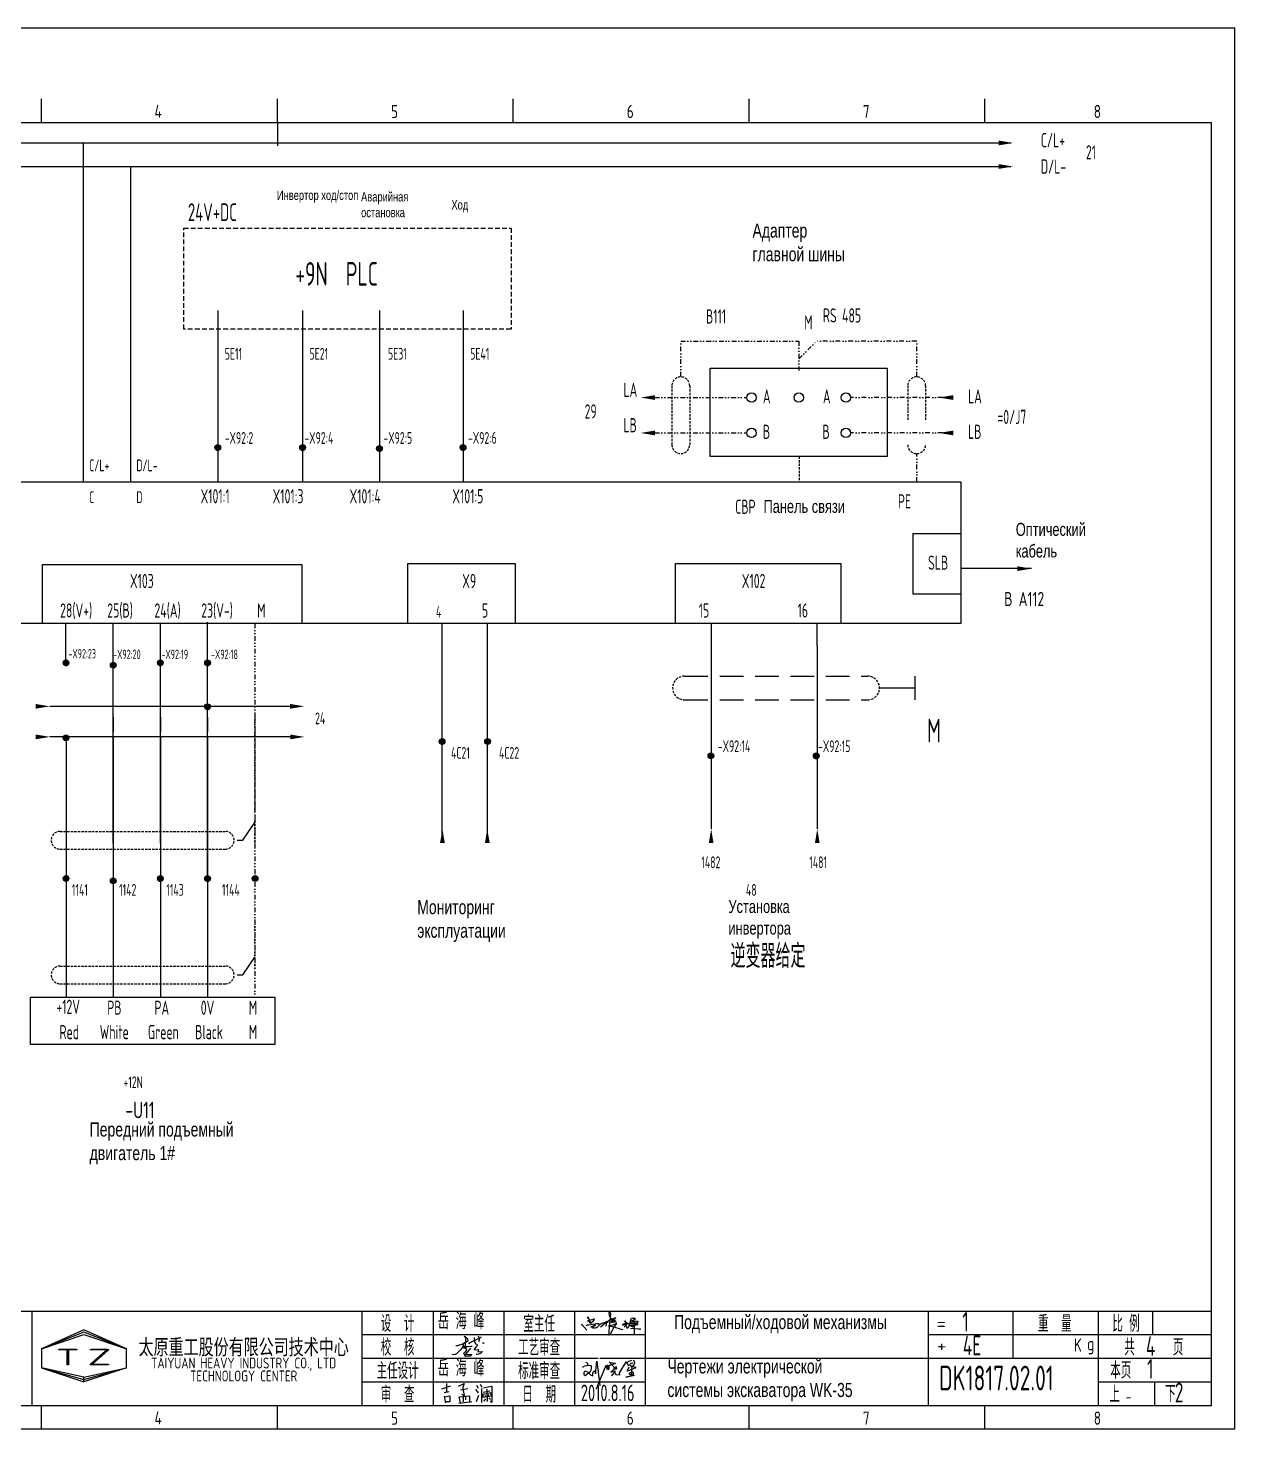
# Model space of a CAD drawing. Extents: x -2695 to 6320, y -2108 to 2608.
# Drawn here: x 173 to 428.8, y 120.6 to 417.6 of the extents above; entities that cross this region are included whole.
import ezdxf
from ezdxf.enums import TextEntityAlignment as Align

# ---------------------------------------------------------------- set-up
doc = ezdxf.new("R2010")
doc.units = 0
doc.header["$LTSCALE"] = 2
for name, pattern in [('DASHED2', [0.375, 0.25, -0.125]), ('DIVIDE', [1.25, 0.5, -0.25, 0, -0.25, 0, -0.25]), ('HIDDEN', [0.375, 0.25, -0.125])]:
    doc.linetypes.add(name, pattern=pattern)
doc.layers.get('0').update_dxf_attribs({"linetype": 'CONTINUOUS'})
for name, color, linetype in [('01', 7, 'CONTINUOUS'), ('11', 3, 'CONTINUOUS'), ('CONTINUOUS', 7, 'CONTINUOUS'), ('DASHED', 2, 'DASHED2'), ('DIVIDE', 1, 'DIVIDE')]:
    doc.layers.add(name, color=color, linetype=linetype)
doc.styles.add('HZLIB', font='TXT', dxfattribs={"bigfont": 'HZLIB.SHX'})
doc.styles.add('ROMAN', font='ROMANC.shx', dxfattribs={"width": 0.7, "height": 0.7})
doc.styles.add('ROMANS', font='romans', dxfattribs={"width": 0.67, "bigfont": 'hzlib'})
doc.styles.get("Standard").update_dxf_attribs({"font": 'isocp.shx', "width": 0.707, "bigfont": 'dfst.shx'})

# ---------------------------------------------------------------- blocks, each defined once
blk = doc.blocks.new('A$C5BE500A0')
for p, q in [((15.3, 41.2), (22.2, 26.1)), ((15.3, 40.1), (15.3, 41.2)), ((15.4, 37.7), (15.3, 40.1)), ((15.4, 32.4), (21, 34.6)), ((15.5, 31.8), (15.4, 32.4)), ((21, 34.6), (24.5, 35.1)), ((24.5, 35.1), (28.2, 35.6)), ((29.4, 34), (26.8, 30.7)), ((28.2, 35.6), (30.2, 36.8)), ((30.2, 38), (29.4, 34)), ((30.2, 36.8), (30.2, 38)), ((59.1, 30.4), (64.7, 33.7)), ((64.4, 48.9), (64.5, 51.6)), ((65.3, 44.3), (64.4, 48.9)), ((64.5, 51.6), (65.9, 52.2)), ((67.1, 48.5), (64.5, 17.9)), ((64.7, 33.7), (72, 37.3)), ((67.5, 39.5), (65.3, 44.3)), ((65.9, 52.2), (66.5, 51.5)), ((66.5, 51.5), (67.1, 48.5)), ((70.3, 36.3), (67.5, 39.5)), ((69.9, 34.1), (69.7, 33.3)), ((69.7, 33.3), (71.9, 33.6)), ((74.6, 36.5), (69.9, 34.1)), ((73.8, 32.8), (70.3, 36.3)), ((71.9, 33.6), (75.3, 34.2)), ((72, 37.3), (77.8, 39)), ((77.7, 30.8), (73.8, 32.8)), ((79.7, 39.2), (74.6, 36.5)), ((76.7, 32.6), (74.8, 31.8)), ((75.3, 34.2), (77, 34.5)), ((77.7, 33.5), (76.7, 32.6)), ((77, 34.5), (78, 34.1)), ((78, 34.1), (77.7, 33.5)), ((77.8, 39), (79.7, 39.2)), ((117.4, 32.7), (112.9, 30.9)), ((113.3, 30.9), (114.4, 35)), ((114.4, 35), (115.4, 38.4)), ((115.4, 38.4), (118.1, 38.8)), ((122.1, 34.8), (117.4, 32.7)), ((118.1, 38.8), (123.3, 38.3)), ((124.7, 36.8), (122.1, 34.8)), ((123.3, 38.3), (124.7, 36.8)), ((0, 24.1), (1.5, 23.9)), ((1.5, 23.9), (12.6, 10.8)), ((11.6, 21), (13.8, 22.8)), ((13.8, 22.8), (17.9, 23.5)), ((19.1, 30.1), (15.5, 31.8)), ((17.9, 23.5), (26, 24.9)), ((22.2, 26.1), (19.1, 30.1)), ((22.6, 18.1), (23.6, 19.3)), ((23.7, 17.3), (22.6, 18.1)), ((23.3, 27.9), (23.1, 27.8)), ((25.3, 29.5), (23.3, 27.9)), ((23.6, 19.3), (25.8, 19.9)), ((26.1, 16.2), (24.9, 15)), ((26.8, 30.7), (25.3, 29.5)), ((25.8, 19.9), (29.2, 20.8)), ((26, 24.9), (36.8, 26.1)), ((28.4, 20), (26.1, 16.2)), ((29.4, 15.2), (28.2, 15.7)), ((29.5, 22.1), (28.4, 20)), ((29.2, 20.8), (33, 21.4)), ((32.4, 15.1), (29.4, 15.2)), ((30.2, 22.7), (29.5, 22.1)), ((31.6, 22.6), (30.2, 22.7)), ((32.8, 22.1), (31.6, 22.6)), ((35, 16.2), (32.4, 15.1)), ((33, 21.4), (32.8, 22.1)), ((37.6, 17.7), (35, 16.2)), ((36.8, 26.1), (40.9, 26)), ((39.7, 20.3), (37.6, 17.7)), ((40.8, 21.6), (39.7, 20.3)), ((40.2, 22.8), (44.3, 25.4)), ((41.7, 24.4), (40.8, 21.6)), ((40.9, 26), (41.7, 24.4)), ((44.3, 25.4), (50.6, 27.7)), ((44.7, 18.7), (49.1, 22.6)), ((49.1, 22.6), (54.4, 27.2)), ((50.6, 27.7), (56.2, 29.3)), ((54.4, 27.2), (59.1, 30.4)), ((56.8, 20.6), (55.9, 19.6)), ((56.2, 29.3), (60.8, 29.6)), ((56.7, 31.7), (57.4, 29.6)), ((57.6, 25), (56.8, 20.6)), ((57.4, 29.6), (57.6, 25)), ((60.8, 29.6), (62.2, 29.2)), ((66.6, 21), (62.5, 20.6)), ((62.5, 20.6), (75.7, 18.4)), ((64.5, 17.9), (63.3, 8.5)), ((63.3, 8.5), (63.5, 0.1)), ((63.5, 0.1), (64.3, 0)), ((64.3, 0), (67.5, 2.5)), ((69.8, 21.4), (66.6, 21)), ((67.5, 2.5), (73.8, 13.7)), ((68.3, 28.6), (72.6, 29.4)), ((69.3, 29), (68.3, 28.6)), ((72, 30.5), (69.3, 29)), ((76.7, 24.1), (69.8, 21.4)), ((74.8, 31.8), (72, 30.5)), ((72.6, 29.4), (78.2, 30.4)), ((73.8, 13.7), (77.7, 20)), ((75.7, 18.4), (81.9, 16.6)), ((79.9, 25.4), (76.7, 24.1)), ((80.1, 30.5), (77.7, 30.8)), ((77.7, 20), (81.2, 25.6)), ((78.2, 30.4), (80.1, 30.5)), ((82.1, 26.9), (79.9, 25.4)), ((81.2, 25.6), (82.1, 26.9)), ((81.9, 16.6), (87.3, 14.8)), ((87.3, 14.8), (91.3, 12.9)), ((91.3, 12.9), (94.8, 12.6)), ((94.5, 25.2), (94.9, 23.9)), ((94.8, 12.6), (95.8, 12.8)), ((94.9, 23.9), (95.3, 23)), ((95.3, 23), (95.8, 22.8)), ((95.8, 22.8), (97, 23.3)), ((97, 23.3), (97.8, 25.3)), ((98.5, 23.8), (97.4, 25.9)), ((97.8, 25.3), (100.8, 27)), ((101.1, 23.3), (98.5, 23.8)), ((99, 31.4), (100.1, 32)), ((100.7, 21.1), (99.2, 17.4)), ((99.2, 17.4), (101.9, 20.9)), ((100.1, 32), (101.1, 31.6)), ((102.1, 27.7), (100.7, 21.1)), ((100.8, 27), (103.5, 26.5)), ((101.1, 31.6), (102.1, 30.6)), ((103.3, 23.7), (101.1, 23.3)), ((101.9, 20.9), (103.1, 21.8)), ((102.1, 30.6), (102.1, 27.7)), ((103.1, 21.8), (103.7, 20.1)), ((104.7, 23.9), (103.3, 23.7)), ((103.5, 26.5), (104.5, 25.2)), ((103.7, 20.1), (103.9, 18.5)), ((103.9, 18.5), (105, 16.1)), ((104.2, 28.7), (108.3, 26.3)), ((104.5, 25.2), (104.7, 23.9)), ((105, 16.1), (106.4, 15.7)), ((106.4, 15.7), (107.7, 17.3)), ((107.7, 17.3), (110.9, 22.6)), ((108.3, 26.3), (115.7, 20.2)), ((110.9, 22.6), (113.3, 30.9)), ((111.7, 21.6), (125.7, 23.5)), ((115.4, 22.1), (111.7, 21.6)), ((112.9, 30.9), (112.3, 30.9)), ((112.9, 26.9), (127.4, 26.5)), ((124.7, 26.6), (112.9, 26.9)), ((113.4, 15.2), (124.8, 14.7)), ((122.5, 23.3), (115.4, 22.1)), ((115.7, 20.2), (118.5, 18.9)), ((116.7, 30.8), (120.9, 31.8)), ((118.5, 18.9), (120.8, 19.6)), ((120.8, 19.6), (121.1, 20.7)), ((120.9, 31.8), (124.1, 32)), ((121.7, 31.5), (122.2, 1.9)), ((123, 28.1), (121.7, 31.5)), ((126.4, 24.6), (122.5, 23.3)), ((128.2, 25.5), (123, 28.1)), ((124.1, 32), (129.1, 31.3)), ((128.1, 26.7), (124.7, 26.6)), ((124.8, 14.7), (132, 14.1)), ((125.7, 23.5), (130.1, 23.8)), ((127.4, 26.5), (126.4, 24.6)), ((130.2, 28.3), (128.1, 26.7)), ((130.5, 24.3), (128.2, 25.5)), ((129.1, 31.3), (130.7, 30.3)), ((130.1, 23.8), (130.5, 24.3)), ((130.7, 30.3), (130.2, 28.3)), ((132, 14.1), (137.3, 13.6))]:
    blk.add_line(p, q)
blk = doc.blocks.new('POINT1')
h = blk.add_hatch()
h.set_pattern_fill('ANGLE', color=256, scale=0.01, style=0)
h.set_pattern_definition([(0, (0, 0), (0, 0.06985), [0.0508, -0.01905]), (90, (0, 0), (-0.06985, 4e-18), [0.0508, -0.01905])])
h.paths.add_polyline_path([(-0.6, 0, 1), (0.6, 0, 1)])
blk.add_circle((0, 0), 0.6)
blk = doc.blocks.new('lf')
for points in [[(409.4, 317.6), (411.9, 317.6), (420.7, 320.5), (429.4, 326.1), (429, 328.4), (426.7, 330.1), (424.2, 331.3), (423.4, 332.6), (424.4, 333.4), (425, 330.7), (425, 327.4), (425, 324.7), (424.8, 321.8), (424.8, 320.3), (424.8, 318.7), (425, 314.7), (425, 313), (424.8, 313)], [(432.1, 320.3), (430.6, 321.6), (450.9, 331.7), (450.9, 332.2)], [(439.5, 330.9), (440, 324.5), (442, 320.7)], [(446.2, 333.8), (448.1, 330.5), (448.1, 326.7), (446.6, 323.8)], [(421.5, 320.1), (421.3, 317.6), (420, 315.1), (418.6, 312.6), (416.7, 310.5), (414.9, 308.5), (411.9, 305.6), (410.1, 304.1), (408, 302.6), (406.1, 302), (403.6, 302.6), (403.6, 303.5), (403.9, 303.5)], [(421.3, 316.2), (424.8, 315.9), (427.1, 316), (429.8, 316), (434.8, 316.8), (436, 316.8)], [(421.9, 314.1), (423.8, 314.1), (425.4, 313.7), (426, 313), (426.9, 312), (427.1, 312), (426.5, 310.5), (426.1, 309.5), (424.2, 306.6), (423.1, 305.4), (422.1, 304.5), (423.2, 303.3), (427.3, 303.1), (429.8, 303.1), (432.3, 302.9), (435.4, 302.7), (433.1, 299.9), (424.6, 299.5), (424, 300.4), (425.6, 303.3), (434.3, 313.5)], [(441.8, 320.7), (443.7, 320.1), (444.9, 317.6), (443.1, 315.5), (439.7, 311.8), (439.8, 310.6), (445.4, 311.2), (447, 310.3), (445.6, 307.4), (453.6, 308), (450.3, 304.7), (447, 303.3), (443.7, 303.1), (442.9, 303.7)], [(453.4, 322.4), (454.9, 322.2), (455.7, 321.8), (456.1, 321.6), (456.3, 321.4)]]:
    blk.add_lwpolyline(points)

msp = doc.modelspace()

# ---------------------------------------------------------------- linework, layer by layer
for p, q in [((73.81, 393.26), (381.31, 393.26)), ((73.81, 388.26), (381.31, 388.26)), ((303.81, 135.62), (363.81, 135.62)), ((260.68, 129.11), (262.49, 129.75)), ((261.2, 128.33), (262.24, 128.59)), ((261.46, 128.59), (261.46, 128.59)), ((261.69, 130.28), (261.69, 128.47)), ((264.24, 129.71), (265.4, 130.23)), ((264.24, 129.71), (264.24, 129.71)), ((264.63, 128.93), (266.18, 129.19)), ((265.4, 127.64), (264.89, 127.9)), ((265.4, 130.23), (265.14, 129.45)), ((265.14, 129.45), (265.14, 129.19)), ((265.14, 129.19), (265.4, 127.64)), ((267.82, 128.99), (268.37, 128.27)), ((268, 129.93), (268.37, 129.3)), ((268, 126.45), (268.52, 127.78)), ((268.82, 130.15), (269.19, 129.51)), ((269.06, 129.21), (269.06, 126.21)), ((269.37, 128.05), (269.4, 127.36)), ((271.07, 128.27), (269.4, 127.93)), ((269.43, 128.42), (270.85, 128.72)), ((269.52, 129.36), (271.22, 129.72)), ((269.82, 127.75), (270, 127.6)), ((270.22, 129.06), (270.31, 126.45)), ((270.64, 127.93), (270.46, 127.6)), ((271.19, 127.66), (271.07, 128.27)), ((271.22, 129.72), (271.25, 129.72)), ((271.25, 129.72), (271.25, 126.27)), ((261.2, 127.55), (261.46, 126.13)), ((261.33, 127.42), (262.36, 127.68)), ((262.36, 126.39), (261.33, 126.39)), ((262.36, 127.68), (262.36, 126.39)), ((264.25, 126.08), (267.01, 126.44)), ((264.31, 127.42), (264.57, 126.13)), ((264.44, 127.42), (266.51, 127.68)), ((265.22, 127.42), (265.22, 126.39)), ((265.73, 127.55), (265.73, 126.78)), ((266.51, 127.68), (266.51, 126.26)), ((269.4, 127.36), (271.19, 127.66)), ((269.95, 127.02), (269.61, 126.51)), ((270.64, 127.19), (270.98, 126.85)), ((271.25, 126.27), (270.98, 126.57))]:
    msp.add_line(p, q)
at = {"ltscale": 2}
for p, q in [((360.52, 310.44), (360.52, 297.67)), ((360.52, 310.44), (370.68, 310.44)), ((385.68, 303.01), (370.68, 303.01)), ((360.52, 297.67), (370.68, 297.67)), ((180.98, 282.97), (180.98, 291.37)), ((229.23, 273.82), (177.55, 273.82)), ((229.23, 267.34), (177.55, 267.34))]:
    msp.add_line(p, q, dxfattribs=at)
at = {"color": 0, "linetype": 'DASHED2', "ltscale": 2}
msp.add_lwpolyline([(205.97, 375.21), (275.35, 375.21), (275.35, 353.8), (205.97, 353.8)], close=True, dxfattribs=at)
at = {"color": 3}
for points in [[(378.75, 393.76), (378.75, 392.76), (381.75, 393.26)], [(378.75, 388.76), (378.75, 387.76), (381.75, 388.26)], [(174.55, 274.32), (174.55, 273.32), (177.55, 273.82)], [(228.52, 274.32), (228.52, 273.32), (231.52, 273.82)], [(174.61, 267.84), (174.61, 266.84), (177.61, 267.34)], [(228.58, 267.84), (228.58, 266.84), (231.58, 267.34)]]:
    msp.add_solid(points, dxfattribs=at)
at = {"layer": '01', "linetype": 'Continuous', "ltscale": 2}
for p, q in [((213.19, 357.76), (213.19, 321.38)), ((231.16, 357.76), (231.16, 321.38)), ((247.46, 357.76), (247.46, 321.38)), ((265.18, 357.76), (265.18, 321.38)), ((253.48, 304.13), (276.24, 304.13)), ((253.48, 291.39), (253.48, 304.13)), ((276.24, 304.13), (276.24, 291.39)), ((310.24, 304.13), (345.24, 304.13)), ((310.24, 291.39), (310.24, 304.13)), ((345.24, 304.13), (345.24, 291.39)), ((317.74, 291.39), (317.74, 247.83)), ((340.24, 286.63), (340.24, 291.39))]:
    msp.add_line(p, q, dxfattribs=at)
at = {"layer": '01', "linetype": 'HIDDEN'}
msp.add_line((336.46, 326.78), (336.46, 321.62), dxfattribs=at)
at = {"layer": 'CONTINUOUS', "color": 3}
for p, q in [((428.81, 417.62), (8.81, 417.62)), ((428.81, 120.62), (428.81, 417.62)), ((8.81, 120.62), (428.81, 120.62))]:
    msp.add_line(p, q, dxfattribs=at)
at = {"layer": 'CONTINUOUS', "linetype": 'Continuous'}
for p, q in [((175.81, 397.62), (175.81, 402.62)), ((275.81, 397.62), (275.81, 402.62)), ((325.81, 397.62), (325.81, 402.62)), ((375.81, 397.62), (375.81, 402.62)), ((28.81, 145.62), (423.81, 145.62)), ((173.81, 125.62), (173.81, 145.62)), ((243.81, 125.62), (243.81, 145.62)), ((258.81, 145.62), (258.81, 125.62)), ((273.81, 145.62), (273.81, 125.62)), ((288.81, 145.62), (288.81, 125.62)), ((303.81, 145.62), (303.81, 125.62)), ((363.81, 125.62), (363.81, 145.62)), ((381.71, 145.62), (381.71, 135.62)), ((399.81, 145.62), (399.81, 125.62)), ((184.81, 141.62), (175.81, 137.62)), ((184.81, 141.12), (175.81, 137.62)), ((175.81, 137.62), (184.81, 140.62)), ((193.81, 137.62), (184.81, 141.62)), ((193.81, 137.62), (184.81, 141.12)), ((184.81, 140.62), (193.81, 137.62)), ((243.81, 140.62), (293.81, 140.62)), ((293.81, 140.62), (303.81, 140.62)), ((293.81, 140.62), (303.81, 140.62)), ((363.81, 140.62), (423.81, 140.62)), ((175.81, 137.62), (175.81, 133.62)), ((193.81, 133.62), (193.81, 137.62)), ((243.81, 135.62), (293.81, 135.62)), ((294.14, 135.62), (303.81, 135.62)), ((363.81, 135.62), (423.81, 135.62)), ((175.81, 133.62), (184.81, 130.62)), ((184.81, 131.62), (175.81, 133.62)), ((175.81, 133.62), (184.81, 131.12)), ((184.81, 131.12), (193.81, 133.62)), ((193.81, 133.62), (184.81, 130.62)), ((184.81, 131.62), (193.81, 133.62)), ((184.81, 130.62), (184.81, 131.62)), ((184.81, 130.62), (184.81, 131.62)), ((243.81, 130.62), (293.81, 130.62)), ((293.81, 130.62), (303.81, 130.62)), ((399.81, 130.62), (423.81, 130.62)), ((175.81, 120.62), (175.81, 125.62)), ((275.81, 120.62), (275.81, 125.62)), ((325.81, 120.62), (325.81, 125.62)), ((375.81, 120.62), (375.81, 125.62))]:
    msp.add_line(p, q, dxfattribs=at)
at = {"layer": 'CONTINUOUS'}
for p, q in [((225.81, 397.62), (225.81, 402.62)), ((28.81, 397.62), (423.81, 397.62)), ((225.81, 397.62), (225.81, 392.62)), ((423.81, 125.62), (423.81, 397.62)), ((184.67, 393.26), (184.67, 347.08)), ((194.67, 388.26), (194.67, 347.08)), ((317.59, 326.78), (317.59, 345.53)), ((317.59, 345.53), (355.09, 345.53)), ((355.09, 345.53), (355.09, 326.78)), ((355.09, 326.78), (317.59, 326.78)), ((50.19, 321.39), (370.68, 321.39)), ((370.68, 321.39), (370.68, 291.39)), ((370.68, 291.39), (50.19, 291.39)), ((340.24, 286.63), (340.24, 247.83)), ((360.97, 280.21), (360.97, 275.21)), ((353.47, 277.71), (360.97, 277.71)), ((411.31, 145.62), (411.31, 140.62)), ((290.47, 133.64), (290.73, 133.85)), ((290.47, 133.64), (290.73, 133.85)), ((290.47, 133.64), (290.73, 133.85)), ((290.47, 133.64), (290.73, 133.85)), ((290.73, 133.85), (291.09, 134)), ((290.73, 133.85), (291.09, 134)), ((290.73, 133.85), (291.09, 134)), ((290.73, 133.85), (291.09, 134)), ((291.09, 134), (291.44, 134.1)), ((291.09, 134), (291.44, 134.1)), ((291.09, 134), (291.44, 134.1)), ((291.09, 134), (291.44, 134.1)), ((291.14, 134.82), (291.49, 134.61)), ((291.14, 134.82), (291.49, 134.61)), ((291.14, 134.82), (291.49, 134.61)), ((291.14, 134.82), (291.49, 134.61)), ((291.44, 134.1), (291.95, 134.15)), ((291.44, 134.1), (291.95, 134.15)), ((291.44, 134.1), (291.95, 134.15)), ((291.44, 134.1), (291.95, 134.15)), ((291.49, 134.61), (291.55, 134.46)), ((291.49, 134.61), (291.55, 134.46)), ((291.49, 134.61), (291.55, 134.46)), ((291.49, 134.61), (291.55, 134.46)), ((291.55, 134.46), (291.55, 134.15)), ((291.55, 134.46), (291.55, 134.15)), ((291.55, 134.46), (291.55, 134.15)), ((291.55, 134.46), (291.55, 134.15)), ((291.95, 134.15), (292.36, 134.05)), ((291.95, 134.15), (292.36, 134.05)), ((291.95, 134.15), (292.36, 134.05)), ((291.95, 134.15), (292.36, 134.05)), ((292.36, 134.05), (292.36, 133.85)), ((292.36, 134.05), (292.36, 133.85)), ((292.36, 134.05), (292.36, 133.85)), ((292.36, 134.05), (292.36, 133.85)), ((292.36, 133.85), (292.36, 133.44)), ((292.36, 133.85), (292.36, 133.44)), ((292.36, 133.85), (292.36, 133.44)), ((292.36, 133.85), (292.36, 133.44)), ((293.28, 132.32), (293.54, 134.97)), ((293.28, 132.32), (293.54, 134.97)), ((293.28, 132.32), (293.54, 134.97)), ((293.28, 132.32), (293.54, 134.97)), ((293.54, 134.97), (294.15, 129.77)), ((293.54, 134.97), (294.15, 129.77)), ((293.54, 134.97), (294.15, 129.77)), ((293.54, 134.97), (294.15, 129.77)), ((293.69, 129.72), (295.48, 134.13)), ((293.69, 129.72), (295.48, 134.13)), ((293.69, 129.72), (295.48, 134.13)), ((293.69, 129.72), (295.48, 134.13)), ((295.52, 134.06), (295.63, 133.58)), ((295.52, 134.06), (295.63, 133.58)), ((295.52, 134.06), (295.63, 133.58)), ((295.52, 134.06), (295.63, 133.58)), ((295.63, 134.06), (295.78, 134.17)), ((295.63, 134.06), (295.78, 134.17)), ((295.63, 134.06), (295.78, 134.17)), ((295.63, 134.06), (295.78, 134.17)), ((295.74, 133.25), (295.63, 134.06)), ((295.74, 133.25), (295.63, 134.06)), ((295.74, 133.25), (295.63, 134.06)), ((295.74, 133.25), (295.63, 134.06)), ((295.78, 134.17), (295.93, 134.17)), ((295.78, 134.17), (295.93, 134.17)), ((295.78, 134.17), (295.93, 134.17)), ((295.78, 134.17), (295.93, 134.17)), ((295.85, 133.47), (295.89, 133.73)), ((295.85, 133.47), (295.89, 133.73)), ((295.85, 133.47), (295.89, 133.73)), ((295.85, 133.47), (295.89, 133.73)), ((295.89, 133.73), (295.96, 133.91)), ((295.89, 133.73), (295.96, 133.91)), ((295.89, 133.73), (295.96, 133.91)), ((295.89, 133.73), (295.96, 133.91)), ((295.93, 134.17), (296.07, 133.84)), ((295.93, 134.17), (296.07, 133.84)), ((295.93, 134.17), (296.07, 133.84)), ((295.93, 134.17), (296.07, 133.84)), ((295.96, 133.91), (296.22, 134.09)), ((295.96, 133.91), (296.22, 134.09)), ((295.96, 133.91), (296.22, 134.09)), ((295.96, 133.91), (296.22, 134.09)), ((296.07, 133.84), (296.07, 133.47)), ((296.07, 133.84), (296.07, 133.47)), ((296.07, 133.84), (296.07, 133.47)), ((296.07, 133.84), (296.07, 133.47)), ((296.18, 134.83), (297.32, 133.54)), ((296.37, 134.61), (296.18, 134.83)), ((296.18, 134.83), (297.32, 133.54)), ((296.37, 134.61), (296.18, 134.83)), ((296.18, 134.83), (297.32, 133.54)), ((296.37, 134.61), (296.18, 134.83)), ((296.18, 134.83), (297.32, 133.54)), ((296.37, 134.61), (296.18, 134.83)), ((296.22, 134.09), (296.62, 134.28)), ((296.22, 134.09), (296.62, 134.28)), ((296.22, 134.09), (296.62, 134.28)), ((296.22, 134.09), (296.62, 134.28)), ((297.47, 134.53), (296.37, 134.61)), ((297.47, 134.53), (296.37, 134.61)), ((297.47, 134.53), (296.37, 134.61)), ((297.47, 134.53), (296.37, 134.61)), ((296.62, 134.28), (297.14, 134.42)), ((296.62, 134.28), (297.14, 134.42)), ((296.62, 134.28), (297.14, 134.42)), ((296.62, 134.28), (297.14, 134.42)), ((297.43, 133.73), (296.99, 133.18)), ((297.43, 133.73), (296.99, 133.18)), ((297.43, 133.73), (296.99, 133.18)), ((297.43, 133.73), (296.99, 133.18)), ((297.14, 134.42), (297.47, 134.53)), ((297.14, 134.42), (297.47, 134.53)), ((297.14, 134.42), (297.47, 134.53)), ((297.14, 134.42), (297.47, 134.53)), ((297.69, 133.8), (297.43, 133.73)), ((297.69, 133.8), (297.43, 133.73)), ((297.69, 133.8), (297.43, 133.73)), ((297.69, 133.8), (297.43, 133.73)), ((297.8, 133.54), (297.69, 133.8)), ((297.8, 133.54), (297.69, 133.8)), ((297.8, 133.54), (297.69, 133.8)), ((297.8, 133.54), (297.69, 133.8)), ((298.34, 132.53), (299.85, 134.91)), ((298.34, 132.53), (299.85, 134.91)), ((298.34, 132.53), (299.85, 134.91)), ((298.34, 132.53), (299.85, 134.91)), ((299.84, 134.84), (299.97, 134.41)), ((299.84, 134.84), (299.97, 134.41)), ((299.84, 134.84), (299.97, 134.41)), ((299.84, 134.84), (299.97, 134.41)), ((299.93, 134.58), (300.29, 135)), ((299.93, 134.58), (300.29, 135)), ((299.93, 134.58), (300.29, 135)), ((299.93, 134.58), (300.29, 135)), ((299.97, 134.41), (300.2, 134.15)), ((299.97, 134.41), (300.2, 134.15)), ((299.97, 134.41), (300.2, 134.15)), ((299.97, 134.41), (300.2, 134.15)), ((300.2, 134.15), (300.33, 134.12)), ((300.2, 134.15), (300.33, 134.12)), ((300.2, 134.15), (300.33, 134.12)), ((300.2, 134.15), (300.33, 134.12)), ((300.29, 135), (300.59, 135.1)), ((300.29, 135), (300.59, 135.1)), ((300.29, 135), (300.59, 135.1)), ((300.29, 135), (300.59, 135.1)), ((300.39, 133.76), (300.29, 133.63)), ((300.39, 133.76), (300.29, 133.63)), ((300.39, 133.76), (300.29, 133.63)), ((300.39, 133.76), (300.29, 133.63)), ((300.52, 134.15), (300.59, 134.38)), ((300.52, 134.15), (300.59, 134.38)), ((300.52, 134.15), (300.59, 134.38)), ((300.52, 134.15), (300.59, 134.38)), ((300.72, 133.92), (300.52, 134.15)), ((300.72, 133.92), (300.52, 134.15)), ((300.72, 133.92), (300.52, 134.15)), ((300.72, 133.92), (300.52, 134.15)), ((300.59, 135.1), (300.98, 135.2)), ((300.59, 135.1), (300.98, 135.2)), ((300.59, 135.1), (300.98, 135.2)), ((300.59, 135.1), (300.98, 135.2)), ((300.59, 134.38), (300.78, 134.54)), ((300.59, 134.38), (300.78, 134.54)), ((300.59, 134.38), (300.78, 134.54)), ((300.59, 134.38), (300.78, 134.54)), ((301.14, 133.96), (300.72, 133.92)), ((301.14, 133.96), (300.72, 133.92)), ((301.14, 133.96), (300.72, 133.92)), ((301.14, 133.96), (300.72, 133.92)), ((300.78, 134.54), (301.04, 134.61)), ((300.78, 134.54), (301.04, 134.61)), ((300.78, 134.54), (301.04, 134.61)), ((300.78, 134.54), (301.04, 134.61)), ((300.91, 133.83), (300.95, 133.47)), ((301.89, 133.63), (300.91, 133.83)), ((300.91, 133.83), (300.95, 133.47)), ((301.89, 133.63), (300.91, 133.83)), ((300.91, 133.83), (300.95, 133.47)), ((301.89, 133.63), (300.91, 133.83)), ((300.91, 133.83), (300.95, 133.47)), ((301.89, 133.63), (300.91, 133.83)), ((301.04, 134.61), (301.14, 134.64)), ((301.04, 134.61), (301.14, 134.64)), ((301.04, 134.61), (301.14, 134.64)), ((301.04, 134.61), (301.14, 134.64)), ((301.4, 134.22), (301.14, 133.96)), ((301.4, 134.22), (301.14, 133.96)), ((301.4, 134.22), (301.14, 133.96)), ((301.4, 134.22), (301.14, 133.96)), ((301.24, 135.2), (301.47, 135.07)), ((301.24, 135.2), (301.47, 135.07)), ((301.24, 135.2), (301.47, 135.07)), ((301.24, 135.2), (301.47, 135.07)), ((301.5, 134.68), (301.4, 134.22)), ((301.5, 134.68), (301.4, 134.22)), ((301.5, 134.68), (301.4, 134.22)), ((301.5, 134.68), (301.4, 134.22)), ((301.47, 135.07), (301.5, 134.68)), ((301.47, 135.07), (301.5, 134.68)), ((301.47, 135.07), (301.5, 134.68)), ((301.47, 135.07), (301.5, 134.68)), ((290.83, 132.42), (290.93, 132.78)), ((290.83, 132.42), (290.93, 132.78)), ((290.83, 132.42), (290.93, 132.78)), ((290.83, 132.42), (290.93, 132.78)), ((290.83, 132.12), (290.83, 132.42)), ((290.83, 132.12), (290.83, 132.42)), ((290.83, 132.12), (290.83, 132.42)), ((290.83, 132.12), (290.83, 132.42)), ((291.09, 131.86), (290.83, 132.12)), ((291.09, 131.86), (290.83, 132.12)), ((291.09, 131.86), (290.83, 132.12)), ((291.09, 131.86), (290.83, 132.12)), ((290.93, 132.78), (290.98, 132.93)), ((290.93, 132.78), (290.98, 132.93)), ((290.93, 132.78), (290.98, 132.93)), ((290.93, 132.78), (290.98, 132.93)), ((290.98, 132.93), (291.19, 132.88)), ((290.98, 132.93), (291.19, 132.88)), ((290.98, 132.93), (291.19, 132.88)), ((290.98, 132.93), (291.19, 132.88)), ((291.75, 132.42), (291.09, 131.86)), ((291.75, 132.42), (291.09, 131.86)), ((291.75, 132.42), (291.09, 131.86)), ((291.75, 132.42), (291.09, 131.86)), ((291.19, 132.88), (291.55, 132.73)), ((291.19, 132.88), (291.55, 132.73)), ((291.19, 132.88), (291.55, 132.73)), ((291.19, 132.88), (291.55, 132.73)), ((291.55, 132.73), (291.9, 132.37)), ((291.55, 132.73), (291.9, 132.37)), ((291.55, 132.73), (291.9, 132.37)), ((291.55, 132.73), (291.9, 132.37)), ((292.06, 132.68), (291.75, 132.42)), ((292.06, 132.68), (291.75, 132.42)), ((292.06, 132.68), (291.75, 132.42)), ((292.06, 132.68), (291.75, 132.42)), ((291.9, 132.37), (292.21, 132.12)), ((291.9, 132.37), (292.21, 132.12)), ((291.9, 132.37), (292.21, 132.12)), ((291.9, 132.37), (292.21, 132.12)), ((292.26, 133.08), (292.06, 132.68)), ((292.26, 133.08), (292.06, 132.68)), ((292.26, 133.08), (292.06, 132.68)), ((292.26, 133.08), (292.06, 132.68)), ((292.21, 132.12), (292.36, 132.01)), ((292.21, 132.12), (292.36, 132.01)), ((292.21, 132.12), (292.36, 132.01)), ((292.21, 132.12), (292.36, 132.01)), ((292.36, 133.44), (292.26, 133.08)), ((292.36, 133.44), (292.26, 133.08)), ((292.36, 133.44), (292.26, 133.08)), ((292.36, 133.44), (292.26, 133.08)), ((292.36, 132.01), (292.67, 131.91)), ((292.36, 132.01), (292.67, 131.91)), ((292.36, 132.01), (292.67, 131.91)), ((292.36, 132.01), (292.67, 131.91)), ((292.67, 132.52), (292.82, 132.78)), ((292.67, 132.52), (292.82, 132.78)), ((292.67, 132.52), (292.82, 132.78)), ((292.67, 132.52), (292.82, 132.78)), ((292.67, 131.91), (292.67, 132.52)), ((292.67, 131.91), (292.67, 132.52)), ((292.67, 131.91), (292.67, 132.52)), ((292.67, 131.91), (292.67, 132.52)), ((292.82, 132.78), (293.03, 132.98)), ((292.82, 132.78), (293.03, 132.98)), ((292.82, 132.78), (293.03, 132.98)), ((292.82, 132.78), (293.03, 132.98)), ((293.03, 132.98), (293.08, 132.88)), ((293.03, 132.98), (293.08, 132.88)), ((293.03, 132.98), (293.08, 132.88)), ((293.03, 132.98), (293.08, 132.88)), ((293.08, 132.88), (293.23, 132.52)), ((293.08, 132.88), (293.23, 132.52)), ((293.08, 132.88), (293.23, 132.52)), ((293.08, 132.88), (293.23, 132.52)), ((293.23, 132.52), (293.23, 132.42)), ((293.23, 132.52), (293.23, 132.42)), ((293.23, 132.52), (293.23, 132.42)), ((293.23, 132.52), (293.23, 132.42)), ((293.23, 132.42), (293.28, 132.32)), ((293.23, 132.42), (293.28, 132.32)), ((293.23, 132.42), (293.28, 132.32)), ((293.23, 132.42), (293.28, 132.32)), ((295.63, 133.58), (295.74, 133.25)), ((295.63, 133.58), (295.74, 133.25)), ((295.63, 133.58), (295.74, 133.25)), ((295.63, 133.58), (295.74, 133.25)), ((295.89, 133.21), (295.85, 133.47)), ((295.89, 133.21), (295.85, 133.47)), ((295.89, 133.21), (295.85, 133.47)), ((295.89, 133.21), (295.85, 133.47)), ((296, 133.14), (295.89, 133.21)), ((296, 133.14), (295.89, 133.21)), ((296, 133.14), (295.89, 133.21)), ((296, 133.14), (295.89, 133.21)), ((296.07, 133.47), (296, 133.14)), ((296.07, 133.47), (296, 133.14)), ((296.07, 133.47), (296, 133.14)), ((296.07, 133.47), (296, 133.14)), ((296.7, 132.88), (296.48, 132.66)), ((296.7, 132.88), (296.48, 132.66)), ((296.7, 132.88), (296.48, 132.66)), ((296.7, 132.88), (296.48, 132.66)), ((296.48, 132.66), (296.59, 132.7)), ((296.48, 132.66), (296.59, 132.7)), ((296.48, 132.66), (296.59, 132.7)), ((296.48, 132.66), (296.59, 132.7)), ((296.59, 132.7), (297.29, 132.92)), ((296.59, 132.7), (297.29, 132.92)), ((296.59, 132.7), (297.29, 132.92)), ((296.59, 132.7), (297.29, 132.92)), ((296.66, 131.89), (297.25, 132.59)), ((296.66, 131.89), (297.25, 132.59)), ((296.66, 131.89), (297.25, 132.59)), ((296.66, 131.89), (297.25, 132.59)), ((297.1, 132.44), (296.66, 131.89)), ((297.1, 132.44), (296.66, 131.89)), ((297.1, 132.44), (296.66, 131.89)), ((297.1, 132.44), (296.66, 131.89)), ((296.99, 133.18), (296.7, 132.88)), ((296.99, 133.18), (296.7, 132.88)), ((296.99, 133.18), (296.7, 132.88)), ((296.99, 133.18), (296.7, 132.88)), ((297.47, 132.88), (297.1, 132.44)), ((297.47, 132.88), (297.1, 132.44)), ((297.47, 132.88), (297.1, 132.44)), ((297.47, 132.88), (297.1, 132.44)), ((297.25, 132.59), (297.32, 132.59)), ((297.25, 132.59), (297.32, 132.59)), ((297.25, 132.59), (297.32, 132.59)), ((297.25, 132.59), (297.32, 132.59)), ((297.29, 132.92), (297.43, 132.88)), ((297.29, 132.92), (297.43, 132.88)), ((297.29, 132.92), (297.43, 132.88)), ((297.29, 132.92), (297.43, 132.88)), ((297.32, 133.54), (297.65, 133.29)), ((297.32, 133.54), (297.65, 133.29)), ((297.32, 133.54), (297.65, 133.29)), ((297.32, 133.54), (297.65, 133.29)), ((297.32, 132.59), (297.43, 132.33)), ((297.32, 132.59), (297.43, 132.33)), ((297.32, 132.59), (297.43, 132.33)), ((297.32, 132.59), (297.43, 132.33)), ((297.43, 132.88), (297.47, 132.88)), ((297.43, 132.88), (297.47, 132.88)), ((297.43, 132.88), (297.47, 132.88)), ((297.43, 132.88), (297.47, 132.88)), ((297.43, 132.33), (297.62, 132.18)), ((297.43, 132.33), (297.62, 132.18)), ((297.43, 132.33), (297.62, 132.18)), ((297.43, 132.33), (297.62, 132.18)), ((297.62, 132.18), (298.39, 132.11)), ((297.62, 132.18), (298.39, 132.11)), ((297.62, 132.18), (298.39, 132.11)), ((297.62, 132.18), (298.39, 132.11)), ((297.65, 133.29), (297.8, 133.54)), ((297.65, 133.29), (297.8, 133.54)), ((297.65, 133.29), (297.8, 133.54)), ((297.65, 133.29), (297.8, 133.54)), ((298.4, 132.12), (298.34, 132.53)), ((298.4, 132.12), (298.34, 132.53)), ((298.4, 132.12), (298.34, 132.53)), ((298.4, 132.12), (298.34, 132.53)), ((299.67, 131.61), (301.53, 132)), ((299.67, 131.61), (301.53, 132)), ((299.67, 131.61), (301.53, 132)), ((299.67, 131.61), (301.53, 132)), ((301.01, 131.9), (299.67, 131.61)), ((301.01, 131.9), (299.67, 131.61)), ((301.01, 131.9), (299.67, 131.61)), ((301.01, 131.9), (299.67, 131.61)), ((300.13, 133.3), (299.93, 133.01)), ((300.13, 133.3), (299.93, 133.01)), ((300.13, 133.3), (299.93, 133.01)), ((300.13, 133.3), (299.93, 133.01)), ((299.93, 133.01), (300.03, 132.95)), ((299.93, 133.01), (300.03, 132.95)), ((299.93, 133.01), (300.03, 132.95)), ((299.93, 133.01), (300.03, 132.95)), ((300.03, 132.95), (300.39, 133.01)), ((300.03, 132.95), (300.39, 133.01)), ((300.03, 132.95), (300.39, 133.01)), ((300.03, 132.95), (300.39, 133.01)), ((300.29, 133.63), (300.13, 133.3)), ((300.29, 133.63), (300.13, 133.3)), ((300.29, 133.63), (300.13, 133.3)), ((300.29, 133.63), (300.13, 133.3)), ((300.36, 132.26), (300.59, 132.55)), ((300.36, 132.26), (300.59, 132.55)), ((300.36, 132.26), (300.59, 132.55)), ((300.36, 132.26), (300.59, 132.55)), ((300.88, 132.03), (300.36, 132.26)), ((300.88, 132.03), (300.36, 132.26)), ((300.88, 132.03), (300.36, 132.26)), ((300.88, 132.03), (300.36, 132.26)), ((300.39, 133.01), (300.91, 133.27)), ((300.39, 133.01), (300.91, 133.27)), ((300.39, 133.01), (300.91, 133.27)), ((300.39, 133.01), (300.91, 133.27)), ((300.59, 132.55), (301.08, 132.75)), ((300.59, 132.55), (301.08, 132.75)), ((300.59, 132.55), (301.08, 132.75)), ((300.59, 132.55), (301.08, 132.75)), ((300.91, 132.49), (300.88, 132.03)), ((300.91, 132.49), (300.88, 132.03)), ((300.91, 132.49), (300.88, 132.03)), ((300.91, 132.49), (300.88, 132.03)), ((300.91, 133.27), (301.37, 133.47)), ((300.95, 133.47), (300.91, 132.98)), ((300.91, 133.27), (301.37, 133.47)), ((300.95, 133.47), (300.91, 132.98)), ((300.91, 133.27), (301.37, 133.47)), ((300.95, 133.47), (300.91, 132.98)), ((300.91, 133.27), (301.37, 133.47)), ((300.95, 133.47), (300.91, 132.98)), ((300.91, 132.98), (300.91, 132.49)), ((300.91, 132.98), (300.91, 132.49)), ((300.91, 132.98), (300.91, 132.49)), ((300.91, 132.98), (300.91, 132.49)), ((301.24, 132.13), (301.01, 131.9)), ((301.24, 132.13), (301.01, 131.9)), ((301.24, 132.13), (301.01, 131.9)), ((301.24, 132.13), (301.01, 131.9)), ((301.08, 132.75), (301.27, 132.62)), ((301.08, 132.75), (301.27, 132.62)), ((301.08, 132.75), (301.27, 132.62)), ((301.08, 132.75), (301.27, 132.62)), ((301.27, 132.62), (301.24, 132.13)), ((301.27, 132.62), (301.24, 132.13)), ((301.27, 132.62), (301.24, 132.13)), ((301.27, 132.62), (301.24, 132.13)), ((301.37, 133.47), (301.89, 133.63)), ((301.37, 133.47), (301.89, 133.63)), ((301.37, 133.47), (301.89, 133.63)), ((301.37, 133.47), (301.89, 133.63)), ((411.81, 125.62), (411.81, 130.62)), ((28.81, 125.62), (423.81, 125.62)), ((225.81, 120.62), (225.81, 125.62)), ((243.81, 125.62), (303.81, 125.62))]:
    msp.add_line(p, q, dxfattribs=at)
at = {"layer": 'CONTINUOUS', "color": 7}
for p, q in [((184.67, 354.08), (184.67, 321.39)), ((194.67, 354.08), (194.67, 321.39)), ((176.01, 303.89), (231.01, 303.89)), ((176.01, 291.39), (176.01, 303.89)), ((231.01, 303.89), (231.01, 291.39)), ((191.01, 244.83), (191.01, 291.39)), ((201.01, 244.83), (201.01, 291.39)), ((211.01, 237.94), (211.01, 291.66)), ((211.01, 244.83), (211.01, 291.39)), ((260.74, 244.94), (260.74, 291.39)), ((270.38, 244.94), (270.38, 291.39)), ((191.01, 244.83), (191.01, 274.31)), ((201.01, 244.83), (201.01, 274.31)), ((191.01, 271.52), (191.01, 268.33)), ((201.01, 271.52), (201.01, 268.33)), ((211.01, 271.52), (211.01, 268.33)), ((181.01, 267.34), (181.01, 212.15)), ((191.01, 267.34), (191.01, 212.15)), ((201.01, 267.34), (201.01, 212.15)), ((211.01, 267.34), (211.01, 212.15)), ((260.74, 260.12), (260.74, 266.12)), ((270.38, 260.12), (270.38, 266.12)), ((218.51, 245.42), (221.01, 249.17)), ((217.26, 245.42), (218.51, 245.42)), ((181.01, 228.66), (181.01, 218.41)), ((191.01, 228.66), (191.01, 218.41)), ((201.01, 228.66), (201.01, 218.41)), ((211.01, 228.66), (211.01, 218.41)), ((218.51, 216.89), (221.01, 220.64)), ((217.26, 216.89), (218.51, 216.89)), ((173.51, 212.15), (225.3, 212.15)), ((173.51, 202.15), (173.51, 212.15)), ((225.3, 212.15), (225.3, 202.15)), ((225.3, 202.15), (173.51, 202.15))]:
    msp.add_line(p, q, dxfattribs=at)
at = {"layer": 'CONTINUOUS'}
for centre in [(326.34, 339.28), (336.34, 339.28), (346.34, 339.28), (326.34, 331.78), (346.34, 331.78)]:
    msp.add_circle(centre, 1, dxfattribs=at)
at = {"layer": 'DASHED'}
for p, q in [((309.47, 341.78), (309.47, 329.28)), ((313.22, 341.78), (313.22, 329.28)), ((359.47, 341.78), (359.47, 334.28)), ((363.22, 341.78), (363.22, 334.28))]:
    msp.add_line(p, q, dxfattribs=at)
at = {"layer": 'DASHED', "ltscale": 10}
for p, q in [((312.1, 280.21), (350.97, 280.21)), ((312.1, 275.21), (350.97, 275.21))]:
    msp.add_line(p, q, dxfattribs=at)
at = {"layer": 'DASHED', "color": 7, "linetype": 'DASHED2'}
for p, q in [((179.76, 247.3), (214.76, 247.3)), ((179.76, 243.55), (214.76, 243.55)), ((179.76, 218.76), (214.76, 218.76)), ((179.76, 215.01), (214.76, 215.01))]:
    msp.add_line(p, q, dxfattribs=at)
at = {"layer": 'DASHED'}
for centre, radius, start, end in [((311.34, 341.78), 1.88, 0, 180), ((361.34, 341.78), 1.88, 0, 180), ((311.34, 329.28), 1.88, 180, 0), ((361.34, 329.28), 1.88, 180, 0), ((312.1, 277.71), 2.5, 90, 270), ((350.97, 277.71), 2.5, 270, 90)]:
    msp.add_arc(centre, radius, start, end, dxfattribs=at)
at = {"layer": 'DASHED', "color": 7, "linetype": 'DASHED2'}
for centre, start, end in [((179.76, 245.42), 90, 270), ((214.76, 245.42), 270, 90), ((179.76, 216.89), 90, 270), ((214.76, 216.89), 270, 90)]:
    msp.add_arc(centre, 1.88, start, end, dxfattribs=at)
at = {"layer": 'DIVIDE'}
for p, q in [((311.34, 351.24), (336.34, 351.24)), ((311.34, 343.74), (311.34, 351.24)), ((336.34, 347.49), (340.09, 351.24)), ((336.34, 351.24), (336.34, 344.99)), ((361.34, 351.24), (340.09, 351.24)), ((361.34, 343.74), (361.34, 351.24)), ((361.34, 321.39), (361.34, 327.4))]:
    msp.add_line(p, q, dxfattribs=at)
at = {"layer": 'DIVIDE', "color": 6}
for p, q in [((305.84, 339.28), (325.34, 339.28)), ((366.84, 339.28), (347.34, 339.28)), ((305.84, 331.78), (325.34, 331.78)), ((366.84, 331.78), (347.34, 331.78))]:
    msp.add_line(p, q, dxfattribs=at)
at = {"layer": 'DIVIDE', "color": 7}
for p, q in [((221.01, 291.39), (221.01, 244.83)), ((221.01, 271.52), (221.01, 251.07)), ((221.01, 250.07), (221.01, 212.15)), ((221.01, 228.66), (221.01, 218.41))]:
    msp.add_line(p, q, dxfattribs=at)
at = {"layer": 'DIVIDE', "color": 6}
for points in [[(305.84, 338.78), (305.84, 339.78), (302.84, 339.28)], [(369.09, 338.78), (369.09, 339.78), (366.09, 339.28)], [(305.84, 331.28), (305.84, 332.28), (302.84, 331.78)], [(369.09, 331.28), (369.09, 332.28), (366.09, 331.78)], [(382.68, 303.51), (382.68, 302.51), (385.68, 303.01)], [(260.3, 244.83), (261.3, 244.83), (260.8, 247.83)], [(269.82, 244.83), (270.82, 244.83), (270.32, 247.83)], [(317.27, 244.83), (318.27, 244.83), (317.77, 247.83)], [(339.77, 244.83), (340.77, 244.83), (340.27, 247.83)]]:
    msp.add_solid(points, dxfattribs=at)

# ---------------------------------------------------------------- block references
for name, p, xscale, yscale, zscale in [('A$C5BE500A0', (290.22, 140.57), 0.09216000000219537, 0.09215999999929636, 0.09216000000000003), ('lf', (211.27, 97.65), 0.1280000000006112, 0.1279999999999291, 0.128)]:
    msp.add_blockref(name, p, dxfattribs=dict(xscale=xscale, yscale=yscale, zscale=zscale))
at = {"layer": '01', "linetype": 'DASHED2'}
for p in [(213.19, 328.69), (231.16, 328.69), (247.46, 328.5), (265.18, 328.71), (191.01, 282.54), (201.01, 283.04), (211.01, 283.04), (211.01, 273.76), (270.38, 266.37), (317.71, 263.33), (340.04, 263.33), (201.01, 237.34), (211.01, 237.34), (221.09, 237.34), (191.01, 236.84)]:
    msp.add_blockref('POINT1', p, dxfattribs=at)
at = {"layer": '01', "linetype": 'DASHED2', "rotation": 23.93541836622177}
for p in [(181.01, 283.04), (181.01, 267.13), (260.74, 266.37), (181.01, 237.34)]:
    msp.add_blockref('POINT1', p, dxfattribs=at)

# ---------------------------------------------------------------- texts
at = {"ltscale": 2, "width": 0.67}
for s, p in [('-X92:23', (181.52, 283.97)), ('-X92:20', (191, 283.84)), ('-X92:19', (201.24, 283.84)), ('-X92:18', (211.75, 283.84))]:
    msp.add_text(s, height=2, dxfattribs=at).set_placement(p)
at = {"width": 0.707}
for s, p in [('1', (371.02, 141.25)), ('4E', (371.13, 136.23)), ('4', (409.93, 136.11)), ('1', (410.18, 131.25)), ('2', (416.06, 126.25))]:
    msp.add_text(s, height=4.2, dxfattribs=at).set_placement(p)
at = {"ltscale": 2, "attachment_point": 1}
for s, insert, char_height, width in [('{\\fArial|b0|i0|c204|p34;Инвертор ход/стоп}', (225.72, 383.17), 2, 16.3122), ('{\\fArial|b0|i0|c204|p34;Аварийная остановка}', (243.56, 382.85), 2, 16.3122), ('{\\fArial|b0|i0|c204|p34;Ход}', (262.71, 381.14), 2, 16.3122), ('{\\fArial|b0|i0|c204|p34;Адаптер главной шины}', (326.54, 376.18), 3, 20.2181), ('{\\fArial|b0|i0|c204|p34;\\H0.9167x;Панель связи}', (328.87, 317.58), 3, 20.2181), ('{\\fArial|b0|i0|c204|p34;\\H0.9167x;Оптический кабель}', (382.35, 312.71), 3, 20.2181), ('{\\fArial|b0|i0|c204|p34;Мониторинг эксплуатации}', (255.47, 232.76), 3, 20.2181), ('{\\fArial|b0|i0|c204|p34;\\H0.9167x;Установка инвертора}', (321.43, 232.76), 3, 20.2181), ('{\\fArial|b0|i0|c204|p34;Передний подъемный двигатель 1#}', (186.03, 185.62), 3, 42.7507), ('{\\fArial|b0|i0|c204|p34;Подъемный/ходовой механизмы}', (309.91, 144.79), 3, 44.6913), ('{\\fArial|b0|i0|c204|p34;Чертежи электрической системы экскаватора WK-35}', (308.51, 135.39), 3, 44.5239)]:
    msp.add_mtext(s, dxfattribs=dict(at, insert=insert, char_height=char_height, width=width))
at = {"char_height": 3.5, "attachment_point": 1}
for s, insert, width in [('岳 海 峰', (259.84, 145.25), 12.9495), ('岳 海 峰', (259.84, 135.25), 12.9495), ('2010.8.16', (290.14, 130.02), 12.1142)]:
    msp.add_mtext(s, dxfattribs=dict(at, insert=insert, width=width))
at = {"layer": '11', "color": 7, "linetype": 'ByBlock', "ltscale": 2, "width": 0.67}
msp.add_text('+12N', height=2.5, dxfattribs=at).set_placement((193.19, 192.88))
at = {"layer": '11', "width": 0.707}
msp.add_text('DK1817.02.01', height=5.25, dxfattribs=at).set_placement((366.09, 128.79))
at = {"layer": 'CONTINUOUS', "linetype": 'Continuous', "style": 'ROMAN'}
for s, height, width, p in [('4', 2.8, 0.7, (199.77, 398.56)), ('5', 2.8, 0.7, (249.91, 398.52)), ('6', 2.8, 0.7, (299.89, 398.52)), ('7', 2.8, 0.7, (349.92, 398.52)), ('8', 2.8, 0.7, (398.87, 398.52)), ('K', 2.8, 0.7, (394.65, 137.02)), ('T', 3.5, 1.8, (178.81, 134.12)), ('Z', 3.5, 1.8, (185.51, 134.12)), ('g', 2.8, 0.7, (397.48, 137.28)), ('4', 2.8, 0.7, (199.77, 121.56)), ('5', 2.8, 0.7, (249.91, 121.52)), ('6', 2.8, 0.7, (299.89, 121.52)), ('7', 2.8, 0.7, (349.92, 121.52)), ('8', 2.8, 0.7, (398.87, 121.52))]:
    msp.add_text(s, height=height, dxfattribs=dict(at, width=width)).set_placement(p)
at = {"layer": 'CONTINUOUS', "width": 0.67}
for s, height, p in [('C/L+', 3, (387.65, 392.35)), ('21', 3, (397.22, 389.76)), ('D/L-', 3, (387.65, 386.76)), ('B111', 3, (316.68, 354.98)), (' M', 3, (336.36, 353.73)), ('RS 485', 3, (341.46, 355.19)), ('LA', 3, (299.18, 339.42)), (' A', 3, (327.59, 338.03)), ('A', 3, (341.46, 338.03)), ('LA', 3, (372.23, 338.03)), ('29', 3, (290.95, 334.84)), ('=0/J7', 3, (378.46, 333.68)), ('LB', 3, (299.18, 331.92)), (' B', 3, (327.59, 330.53)), ('B', 3, (341.36, 330.53)), ('LB', 3, (372.23, 330.53)), (' CBP', 3, (321.72, 314.63)), ('M', 5, (363.54, 266.17)), ('逆变器给定', 5, (321.87, 218.38))]:
    msp.add_text(s, height=height, dxfattribs=at).set_placement(p)
at = {"layer": 'CONTINUOUS', "color": 0, "width": 0.67}
msp.add_text('+9N  PLC', height=5, dxfattribs=at).set_placement((229.63, 363.01))
at = {"layer": 'CONTINUOUS', "color": 7, "width": 0.67}
for s, height, p in [('C/L+', 2.5, (185.92, 323.65)), ('D/L-', 2.5, (195.92, 323.65)), ('C', 2.5, (185.92, 316.9)), ('D', 2.5, (195.92, 316.9)), ('X101:1', 3, (209.54, 316.86)), ('X101:3', 3, (224.81, 316.86)), ('X101:4', 3, (241.12, 316.86)), ('PE', 3, (357.37, 315.77)), ('SLB', 3, (363.76, 302.77)), ('  X103', 3, (192.26, 298.89)), ('  X9', 3, (262.7, 298.89)), ('  X102', 3, (321.97, 298.89)), ('28(V+)', 3, (179.76, 292.64)), ('25(B)', 3, (189.76, 292.64)), ('24(A)', 3, (199.76, 292.64)), ('23(V-)', 3, (209.68, 292.64)), ('M', 3, (221.53, 292.64)), ('4', 2.5, (259.44, 292.64)), ('5', 3, (269.18, 292.64)), ('15', 3, (315.14, 292.64)), ('16', 3, (336.1, 292.64)), ('+12V', 3, (178.98, 208.63)), ('PB', 3, (189.76, 208.43)), ('PA', 3, (199.76, 208.43)), ('0V', 3, (209.58, 208.43)), ('M', 3, (219.76, 208.43)), ('Red', 3, (179.64, 203.26)), ('White', 3, (188.17, 203.26)), ('Green', 3, (198.37, 203.26)), ('Black', 3, (208.39, 203.26)), ('M', 3, (219.76, 203.26))]:
    msp.add_text(s, height=height, dxfattribs=at).set_placement(p)
at = {"layer": 'CONTINUOUS', "color": 1, "width": 0.67}
msp.add_text('X101:5', height=3, dxfattribs=at).set_placement((262.91, 316.86))
at = {"layer": 'CONTINUOUS', "style": 'ROMANS', "width": 0.67}
msp.add_text('В A112', height=3.003, dxfattribs=at).set_placement((379.87, 295.07))
at = {"layer": 'CONTINUOUS', "color": 7, "width": 0.67}
for s, height, style, p in [('-U11 ', 3.5, 'ROMANS', (193.58, 186.49)), ('-', 2.4, 'HZLIB', (405.68, 126.25))]:
    msp.add_text(s, height=height, dxfattribs=dict(at, style=style)).set_placement(p)
at = {"layer": 'CONTINUOUS', "width": 0.67}
for s, p in [('设  计', (251.31, 143.12)), ('室主任', (281.31, 143.12)), ('重  量', (390.61, 143.12)), ('比 例', (405.71, 143.12)), ('校  核', (251.31, 138.12)), ('工艺审查', (281.31, 138.12)), ('共      页', (411.61, 138.13)), ('主任设计', (251.31, 133.12)), ('标准审查', (281.31, 133.12)), ('本页', (404.61, 133.23)), ('审  查', (251.31, 128.12)), ('日  期', (281.31, 128.12)), ('上', (403.31, 128.14)), ('下', (415.14, 128.14))]:
    msp.add_text(s, height=3.5, dxfattribs=at).set_placement(p, align=Align.MIDDLE)
at = {"layer": 'CONTINUOUS', "linetype": 'Continuous', "style": 'ROMAN'}
for s, p in [('=', (365.55, 141.67)), ('+', (365.65, 136.94))]:
    msp.add_text(s, height=2.8, dxfattribs=at).set_placement(p)
at = {"layer": 'CONTINUOUS', "insert": (218.67, 135.19), "char_height": 3.3, "width": 50, "attachment_point": 5, "line_spacing_factor": 0.7125}
msp.add_mtext('{\\f宋体|b0|i0|c134|p2;太原重工股份有限公司技术中心\\P\\Fromans.shx;\\H0.6969x;TAIYUAN HEAVY INDUSTRY CO., LTD\\PTECHNOLOGY CENTER}', dxfattribs=at)
at = {"layer": 'DASHED', "color": 0, "width": 0.67}
for s, height, p in [('24V+DC', 3.75, (206.86, 376.7)), ('5E11', 2.5, (214.66, 347.31)), ('5E21', 2.5, (232.63, 347.31)), ('5E31', 2.5, (249.27, 347.31)), ('5E41', 2.5, (266.69, 347.31)), ('-X92:2', 2.5, (214.66, 329.47)), ('-X92:4', 2.5, (231.54, 329.47)), ('-X92:5', 2.5, (248.29, 329.47)), ('-X92:6', 2.5, (266.21, 329.47)), ('-X92:14', 2.5, (319.18, 264.11)), ('-X92:15', 2.5, (340.42, 264.11))]:
    msp.add_text(s, height=height, dxfattribs=at).set_placement(p)
at = {"layer": 'DASHED', "color": 7, "width": 0.67}
for s, p in [('24', (233.81, 270.03)), ('1141', (182.26, 233.66)), ('1142', (192.26, 233.66)), ('1143', (202.26, 233.66)), ('1144', (214.07, 233.66)), ('48', (325.14, 233.64))]:
    msp.add_text(s, height=2.5, dxfattribs=at).set_placement(p)
at = {"layer": 'DASHED', "color": 1, "width": 0.67}
for s, p in [('4C21', (262.63, 262.7)), ('4C22', (272.8, 262.7)), ('1482', (315.68, 239.51)), ('1481', (338.56, 239.51))]:
    msp.add_text(s, height=2.5, dxfattribs=at).set_placement(p)

doc.saveas('drawing.dxf')
